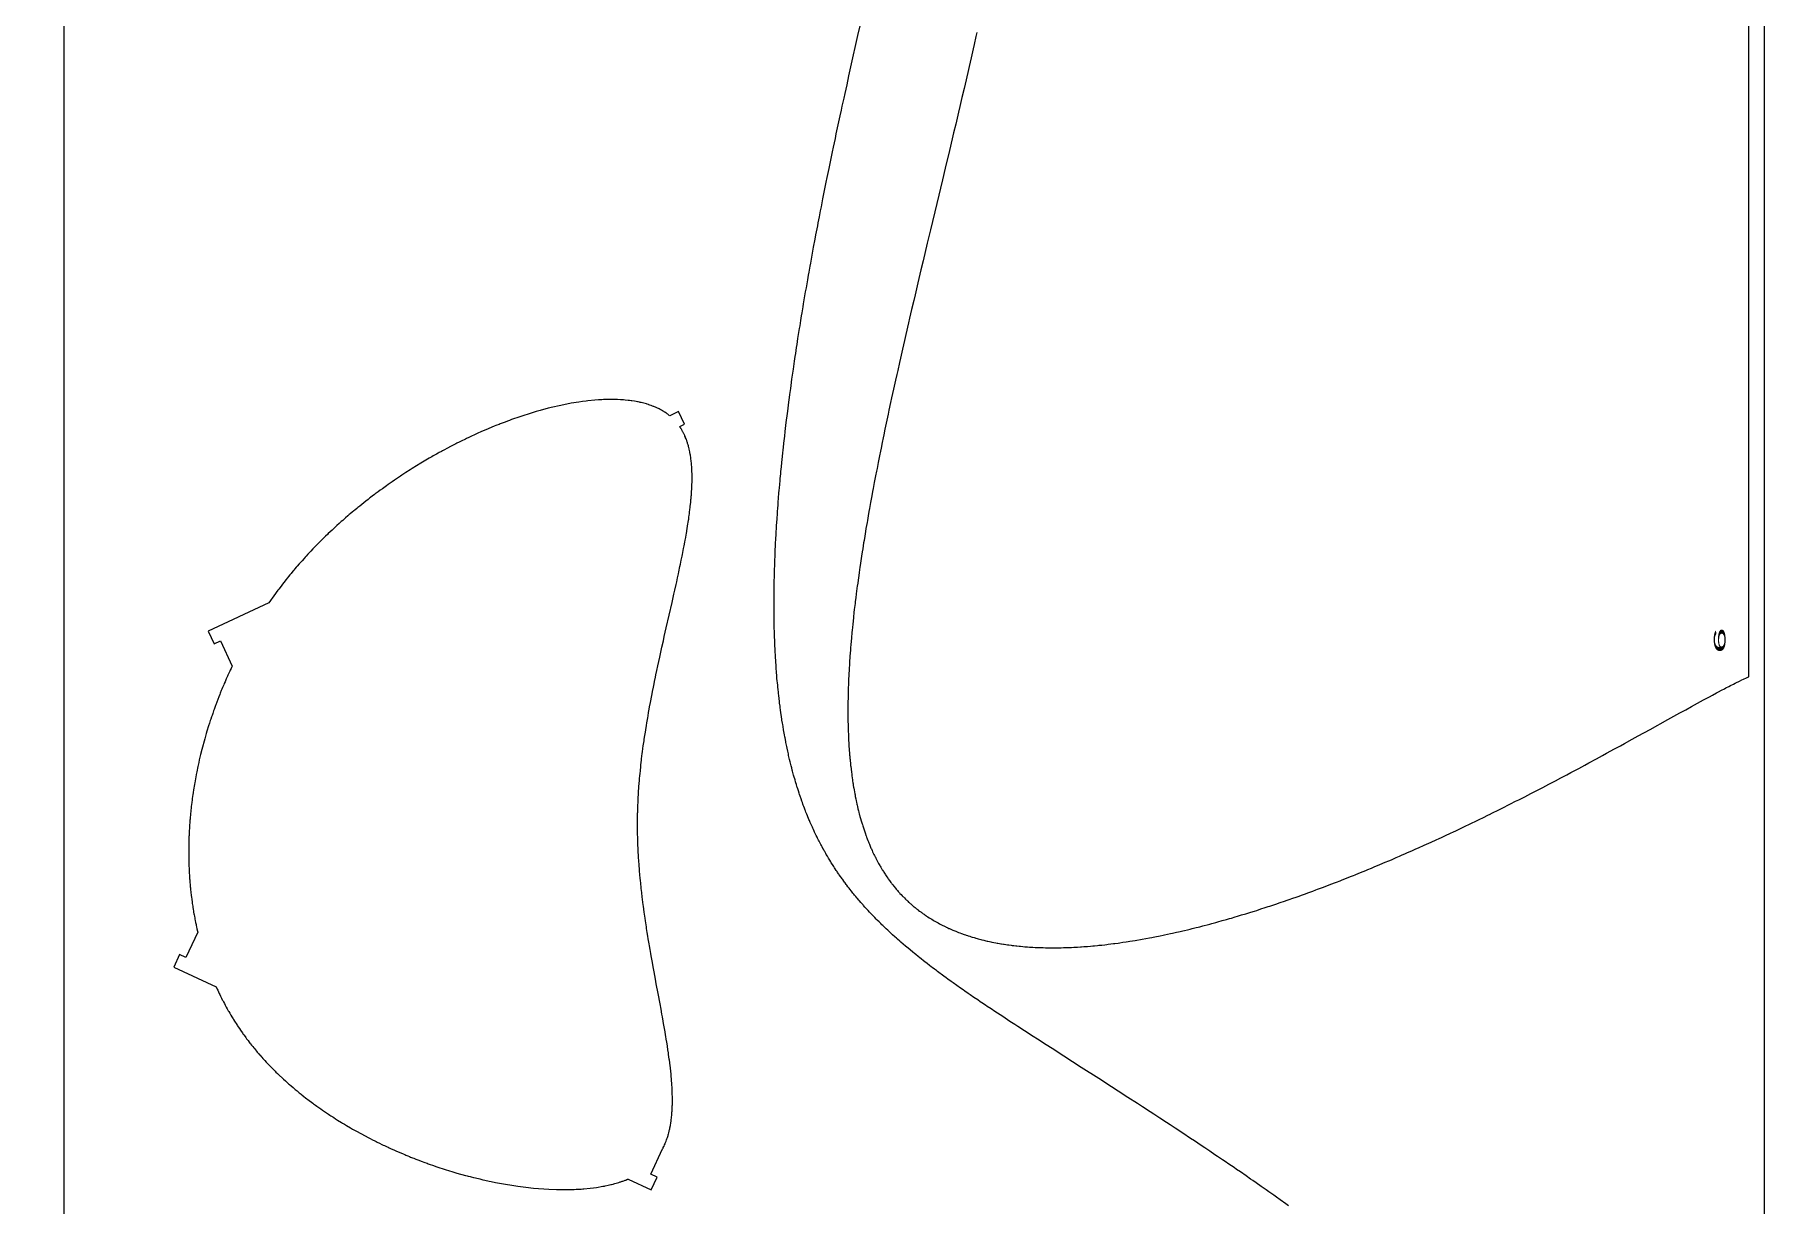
# Model space of a CAD drawing. Header units: metres. Extents: x 126 to 251, y -2 to 248.
# Drawn here: x 176.6 to 250.9, y 23.7 to 74 of the extents above; entities that cross this region are included whole.
import ezdxf

# ---------------------------------------------------------------- set-up
doc = ezdxf.new("R2010")
doc.units = ezdxf.units.M
doc.header["$MEASUREMENT"] = 0
doc.layers.add('1', color=7, linetype='Continuous', lineweight=0)
doc.styles.add('Style-ENGINEERING', font='ENGINEERING.shx')

msp = doc.modelspace()

# ---------------------------------------------------------------- linework, layer by layer
at = {"flags": 128}
for points in [[(250.89393, -2.443354), (250.89393, 247.556646), (125.89393, 247.556646), (125.89393, -2.443354), (250.89393, -2.443354)], [(217.052849, 74.078243), (217.015016, 73.909154), (216.938999, 73.571052), (216.896041, 73.380912), (216.809716, 73.000718), (216.722873, 72.620634), (216.664706, 72.367302), (216.547764, 71.860768), (216.503713, 71.67086), (216.415313, 71.291106), (216.326539, 70.911433), (216.267164, 70.658358), (216.147993, 70.152297), (216.058284, 69.772822), (215.998337, 69.519868), (215.878146, 69.014024), (215.697251, 68.255387), (215.576354, 67.749693), (215.334165, 66.738389), (215.06168, 65.600676), (214.925679, 65.031769), (214.744835, 64.273121), (214.654696, 63.893737), (214.519935, 63.324567), (214.400677, 62.818524), (214.341263, 62.565458), (214.252438, 62.185795), (214.164002, 61.806049), (214.11994, 61.616143), (214.002996, 61.109609), (213.944847, 60.856274), (213.858061, 60.476178), (213.771833, 60.095963), (213.728941, 59.905809), (213.653074, 59.567675), (213.615333, 59.398567), (213.558974, 59.144851), (213.475027, 58.764152), (213.391832, 58.383293), (213.35053, 58.192801), (213.277614, 57.85404), (213.241409, 57.684606), (213.187433, 57.430384), (213.133866, 57.176076), (213.107241, 57.048888), (213.054317, 56.794442), (213.028023, 56.667184), (212.988796, 56.476251), (212.936904, 56.221587), (212.911138, 56.094216), (212.872723, 55.903111), (212.815638, 55.616339), (212.765457, 55.361311), (212.74057, 55.233754), (212.703501, 55.042363), (212.648504, 54.755147), (212.600248, 54.499711), (212.576349, 54.371944), (212.540795, 54.180231), (212.488144, 53.892517), (212.442051, 53.636621), (212.419262, 53.508618), (212.385408, 53.316544), (212.35196, 53.124384), (212.335392, 53.02827), (212.291727, 52.771859), (212.270183, 52.643591), (212.238239, 52.451112), (212.206751, 52.258535), (212.191181, 52.16221), (212.150244, 51.905219), (212.1301, 51.776654), (212.100302, 51.583719), (212.071016, 51.390675), (212.05657, 51.294111), (212.028862, 51.106267), (212.015201, 51.012304), (211.994956, 50.871308), (211.965153, 50.659692), (211.936047, 50.447927), (211.921761, 50.341988), (211.918117, 50.31474), (211.888364, 50.088669), (211.873815, 49.975622), (211.85241, 49.806039), (211.831517, 49.63644), (211.821266, 49.551634), (211.800849, 49.379317), (211.79085, 49.293152), (211.776118, 49.163896), (211.75463, 48.969992), (211.733893, 48.776065), (211.723812, 48.679092), (211.706373, 48.50668), (211.697889, 48.420467), (211.685465, 48.291137), (211.667518, 48.097121), (211.650419, 47.903078), (211.642195, 47.806046), (211.628122, 47.633527), (211.621353, 47.547259), (211.61154, 47.417847), (211.602144, 47.288421), (211.597605, 47.223703), (211.588848, 47.094257), (211.584633, 47.029528), (211.578517, 46.932429), (211.568268, 46.759789), (211.563448, 46.673459), (211.556607, 46.543952), (211.550242, 46.41443), (211.547241, 46.349663), (211.541607, 46.220118), (211.538977, 46.155339), (211.535268, 46.058164), (211.531246, 45.942981), (211.52939, 45.885385), (211.5268, 45.798984), (211.523364, 45.669369), (211.520474, 45.539736), (211.519238, 45.474913), (211.517192, 45.345254), (211.516384, 45.280417), (211.515447, 45.183153), (211.514716, 45.053452), (211.514576, 44.988594), (211.514655, 44.891298), (211.515431, 44.745334), (211.516615, 44.629985), (211.517399, 44.572305), (211.518821, 44.485777), (211.521515, 44.355967), (211.524896, 44.226135), (211.52685, 44.16121), (211.531294, 44.031345), (211.533788, 43.966403), (211.537876, 43.86898), (211.543984, 43.739061), (211.547326, 43.674093), (211.552705, 43.576628), (211.558531, 43.47915), (211.561614, 43.430405), (211.570402, 43.300401), (211.57511, 43.235389), (211.582571, 43.137859), (211.590521, 43.040313), (211.594683, 42.991535), (211.602392, 42.904807), (211.606398, 42.861439), (211.612599, 42.79638), (211.622339, 42.698777), (211.632617, 42.601157), (211.63796, 42.552341), (211.649064, 42.454693), (211.654827, 42.405862), (211.66374, 42.332607), (211.665447, 42.318871), (211.680042, 42.205007), (211.687632, 42.148141), (211.699389, 42.062928), (211.711598, 41.977819), (211.717875, 41.935304), (211.730778, 41.850354), (211.737406, 41.807919), (211.747571, 41.744319), (211.761545, 41.659614), (211.768715, 41.617304), (211.779701, 41.553892), (211.796707, 41.458894), (211.812613, 41.373238), (211.820766, 41.330455), (211.833246, 41.266339), (211.852541, 41.170298), (211.872539, 41.074417), (211.882805, 41.026539), (211.901503, 40.941523), (211.91107, 40.899066), (211.925695, 40.835442), (211.948262, 40.740152), (211.971596, 40.645038), (211.983557, 40.597548), (212.005309, 40.513234), (212.005309, 40.513234), (212.016423, 40.471131), (212.033397, 40.408047), (212.059548, 40.313579), (212.086543, 40.219305), (212.100362, 40.172242), (212.123349, 40.095654), (212.135063, 40.05741), (212.152913, 40.000109), (212.180326, 39.914304), (212.208519, 39.828677), (212.222913, 39.785932), (212.252305, 39.700581), (212.267307, 39.657976), (212.2902, 39.594157), (212.29494, 39.581117), (212.317022, 39.521143), (212.328205, 39.49124), (212.345159, 39.446489), (212.370998, 39.379601), (212.39733, 39.313001), (212.410682, 39.27981), (212.437763, 39.213648), (212.451492, 39.180678), (212.472326, 39.131362), (212.506804, 39.051563), (212.524332, 39.011833), (212.550989, 38.95245), (212.578087, 38.893325), (212.591803, 38.86386), (212.619571, 38.805127), (212.633624, 38.775859), (212.654917, 38.732082), (212.680487, 38.680393), (212.693408, 38.654628), (212.712962, 38.616081), (212.742683, 38.558489), (212.772876, 38.501172), (212.78815, 38.472618), (212.81906, 38.41572), (212.834695, 38.387377), (212.858377, 38.344996), (212.886801, 38.294974), (212.901159, 38.270049), (212.922881, 38.232769), (212.95588, 38.177092), (212.989385, 38.121711), (213.006328, 38.094132), (213.040601, 38.039199), (213.057931, 38.011846), (213.084171, 37.970959), (213.115653, 37.922725), (213.131551, 37.898699), (213.155595, 37.862776), (213.192109, 37.809153), (213.229166, 37.755847), (213.247899, 37.729314), (213.28578, 37.676489), (213.304929, 37.650199), (213.333915, 37.610916), (213.36613, 37.567968), (213.382383, 37.546579), (213.406943, 37.514601), (213.444198, 37.466876), (213.481952, 37.419444), (213.501019, 37.395838), (213.539535, 37.34885), (213.558985, 37.325468), (213.588402, 37.290537), (213.62808, 37.244229), (213.648115, 37.22119), (213.678417, 37.186776), (213.72443, 37.135483), (213.72912, 37.130319), (213.752469, 37.104784), (213.799519, 37.054195), (213.847037, 37.004243), (213.878974, 36.971293), (213.90038, 36.949483), (213.943466, 36.906236), (213.992374, 36.858174), (214.025233, 36.826481), (214.047252, 36.805505), (214.091561, 36.763921), (214.125028, 36.733054), (214.147451, 36.712628), (214.192564, 36.67214), (214.215253, 36.652077), (214.260898, 36.612312), (214.306896, 36.573027), (214.337755, 36.547103), (214.358415, 36.529937), (214.399941, 36.495888), (214.437831, 36.465338), (214.463216, 36.445142), (214.514284, 36.405156), (214.539968, 36.385366), (214.591632, 36.346191), (214.64369, 36.307552), (214.678614, 36.282091), (214.701993, 36.265248), (214.748983, 36.231876), (214.78887, 36.204045), (214.815582, 36.185656), (214.869297, 36.149271), (214.896299, 36.131276), (214.95059, 36.095677), (215.005264, 36.060599), (215.041924, 36.037502), (215.066458, 36.022231), (215.115751, 35.991995), (215.181192, 35.952753), (215.225105, 35.926981), (215.254507, 35.909973), (215.313616, 35.87637), (215.358212, 35.851527), (215.388069, 35.835137), (215.448082, 35.802765), (215.478239, 35.786782), (215.53885, 35.755224), (215.599858, 35.724205), (215.64075, 35.703824), (215.668108, 35.690369), (215.723058, 35.663775), (215.735619, 35.657776), (215.776155, 35.638615), (215.803221, 35.625989), (215.857451, 35.601091), (215.884615, 35.588817), (215.93904, 35.564616), (215.993594, 35.540873), (216.030033, 35.525296), (216.103079, 35.494736), (216.148528, 35.476164), (216.178874, 35.463948), (216.239677, 35.439912), (216.270133, 35.42809), (216.331154, 35.404834), (216.392319, 35.38209), (216.433174, 35.367208), (216.460445, 35.35741), (216.51507, 35.338109), (216.561245, 35.322127), (216.59207, 35.311624), (216.653823, 35.290982), (216.68475, 35.280841), (216.746704, 35.260915), (216.808789, 35.24146), (216.850252, 35.228748), (216.933349, 35.203937), (216.980191, 35.190337), (217.011458, 35.18141), (217.074085, 35.163892), (217.105446, 35.155299), (217.168259, 35.138442), (217.231194, 35.122019), (217.273217, 35.11131), (217.357423, 35.090459), (217.40488, 35.079059), (217.436555, 35.07159), (217.499992, 35.056961), (217.531754, 35.0498), (217.595363, 35.035785), (217.659084, 35.022173), (217.701627, 35.01332), (217.786862, 34.996141), (217.867947, 34.980477), (217.922101, 34.970379), (217.958245, 34.963797), (218.030636, 34.950995), (218.085016, 34.941706), (218.121311, 34.935661), (218.193999, 34.923923), (218.230391, 34.918228), (218.303273, 34.907185), (218.376283, 34.896597), (218.425026, 34.889789), (218.522678, 34.876769), (218.536427, 34.875001), (218.574618, 34.870175), (218.650987, 34.86089), (218.727337, 34.85209), (218.778228, 34.846489), (218.879985, 34.835913), (218.928819, 34.831129), (219.026465, 34.82212), (219.124084, 34.813843), (219.189149, 34.808726), (219.23252, 34.805489), (219.319246, 34.799432), (219.368021, 34.796265), (219.465551, 34.790441), (219.563058, 34.785288), (219.628049, 34.78222), (219.671371, 34.780335), (219.758, 34.776946), (219.806721, 34.775261), (219.904146, 34.772359), (220.001549, 34.770075), (220.001549, 34.770075), (220.066472, 34.768891), (220.109748, 34.768249), (220.196289, 34.767317), (220.24496, 34.766997), (220.342288, 34.76679), (220.439595, 34.767154), (220.504455, 34.767709), (220.54769, 34.768216), (220.634148, 34.769557), (220.682774, 34.770499), (220.780011, 34.772787), (220.877229, 34.775606), (220.942031, 34.777775), (220.985227, 34.779348), (221.071609, 34.782798), (221.120193, 34.784915), (221.217346, 34.789523), (221.314481, 34.794625), (221.379229, 34.798296), (221.5087, 34.80628), (221.557244, 34.809492), (221.654319, 34.816264), (221.751377, 34.823499), (221.816073, 34.828576), (221.945444, 34.839327), (222.042454, 34.847907), (222.107118, 34.85387), (222.236426, 34.866371), (222.301069, 34.872906), (222.430336, 34.886535), (222.559576, 34.9009), (222.645722, 34.91088), (222.703146, 34.917709), (222.817979, 34.931786), (222.920908, 34.944874), (222.989518, 34.953842), (223.126718, 34.972355), (223.195308, 34.981895), (223.332467, 35.001539), (223.4696, 35.02192), (223.561007, 35.03591), (223.621939, 35.045414), (223.743787, 35.064843), (223.8586, 35.083658), (223.935051, 35.096457), (224.08774, 35.12266), (224.163979, 35.136059), (224.31625, 35.163443), (224.46825, 35.191592), (224.569435, 35.210776), (224.636828, 35.223748), (224.771459, 35.250122), (224.866997, 35.269207), (224.930633, 35.282086), (225.057774, 35.308217), (225.121279, 35.321467), (225.248161, 35.348329), (225.374874, 35.375667), (225.459257, 35.394154), (225.627805, 35.431744), (225.722487, 35.453243), (225.785559, 35.467716), (225.911585, 35.496994), (225.97454, 35.511798), (226.100334, 35.541731), (226.225977, 35.572092), (226.309656, 35.592567), (226.476817, 35.634071), (226.570732, 35.657737), (226.633298, 35.673641), (226.758322, 35.705748), (226.820781, 35.721951), (226.945596, 35.75465), (227.070274, 35.787736), (227.153317, 35.810006), (227.319226, 35.855049), (227.412446, 35.880676), (227.598668, 35.932548), (227.784604, 35.985231), (227.908404, 36.020796), (227.990868, 36.0447), (228.155635, 36.092968), (228.248222, 36.120384), (228.433195, 36.175783), (228.617905, 36.231927), (228.740901, 36.269762), (228.822835, 36.295164), (228.986554, 36.346391), (229.078559, 36.375451), (229.262384, 36.434094), (229.445965, 36.493424), (229.56822, 36.533353), (229.649664, 36.560138), (229.812415, 36.614098), (229.903881, 36.644678), (230.086643, 36.706323), (230.269179, 36.768606), (230.390746, 36.810477), (230.471736, 36.838544), (230.633588, 36.895044), (230.770017, 36.94309), (230.860904, 36.975309), (231.042518, 37.040195), (231.133247, 37.072859), (231.314549, 37.138626), (231.495646, 37.20497), (231.616266, 37.249516), (231.69663, 37.279353), (231.85724, 37.339358), (231.947515, 37.373303), (232.12792, 37.441604), (232.308132, 37.510448), (232.428169, 37.556642), (232.508146, 37.587569), (232.667991, 37.649736), (232.757839, 37.684886), (232.937398, 37.755576), (233.116775, 37.826778), (233.236261, 37.874528), (233.315873, 37.906485), (233.474994, 37.970696), (233.65384, 38.0434), (233.772974, 38.092141), (233.852354, 38.124755), (234.011013, 38.19027), (234.12992, 38.239654), (234.367508, 38.339057), (234.604801, 38.439293), (234.762834, 38.506575), (234.868119, 38.551631), (235.078518, 38.642222), (235.211545, 38.699875), (235.300181, 38.738451), (235.477334, 38.815934), (235.565852, 38.854841), (235.742772, 38.932982), (235.919538, 39.011559), (236.037297, 39.064182), (236.272614, 39.169997), (236.375482, 39.216528), (236.581065, 39.310016), (236.786449, 39.404068), (236.923262, 39.467079), (237.014422, 39.509222), (237.196629, 39.593832), (237.40143, 39.68953), (237.537859, 39.753625), (237.628766, 39.796486), (237.810469, 39.882518), (237.946651, 39.947312), (238.037394, 39.990635), (238.218774, 40.077582), (238.309411, 40.121206), (238.49058, 40.208749), (238.671612, 40.296682), (238.792224, 40.355518), (239.033269, 40.473699), (239.082269, 40.497819), (239.207432, 40.559576), (239.457499, 40.683586), (239.707227, 40.808245), (239.873528, 40.891704), (239.984314, 40.947497), (240.205695, 41.05945), (240.33552, 41.125384), (240.594913, 41.257739), (240.853975, 41.390726), (241.026503, 41.479727), (241.141444, 41.53921), (241.371141, 41.658528), (241.629264, 41.793306), (241.801182, 41.883471), (241.915723, 41.943715), (242.14464, 42.064521), (242.401915, 42.200916), (242.573287, 42.292124), (242.687472, 42.353048), (242.915697, 42.475174), (243.172228, 42.61299), (243.343123, 42.705105), (243.684634, 42.88987), (243.940538, 43.028882), (244.11104, 43.121748), (244.451823, 43.307899), (244.707237, 43.447841), (244.87744, 43.541273), (245.217697, 43.728413), (245.472779, 43.868966), (245.982745, 44.15043), (246.747518, 44.572948), (247.257564, 44.85427), (247.512749, 44.99463), (247.768095, 45.134688), (247.895845, 45.204572), (248.151531, 45.343981), (248.279486, 45.413473), (248.535668, 45.551939), (248.663918, 45.620867), (248.663918, 45.620867), (248.835114, 45.712398), (248.920807, 45.757981), (249.049484, 45.826095), (249.178342, 45.893863), (249.242847, 45.927602), (249.37203, 45.994749), (249.436718, 46.028139), (249.566312, 46.094501), (249.631234, 46.127445), (249.717943, 46.171088), (249.76137, 46.192774), (249.826609, 46.22511), (249.924726, 46.273125), (249.990341, 46.304744), (250.023222, 46.320414), (250.089156, 46.351424), (250.122225, 46.366736), (250.188617, 46.396873), (250.221973, 46.411635), (250.2242, 128.987273)], [(177.824198, 98.801565), (177.819611, 15.332885)], [(230.446114, 23.687212), (230.32655, 23.772768), (230.087102, 23.943406), (229.92524, 24.058236), (229.817228, 24.134635), (229.600962, 24.28707), (229.492709, 24.36311), (229.27597, 24.514838), (229.058924, 24.666111), (228.91406, 24.766712), (228.817412, 24.833671), (228.623946, 24.967335), (228.378771, 25.136027), (228.215128, 25.248201), (228.105948, 25.322858), (227.887393, 25.471879), (227.723307, 25.583393), (227.613838, 25.657619), (227.394716, 25.805795), (227.285065, 25.879748), (227.065587, 26.027393), (226.84588, 26.174698), (226.699287, 26.272718), (226.405815, 26.468334), (226.240575, 26.578127), (225.909764, 26.797217), (225.578532, 27.015679), (225.357489, 27.160992), (225.210034, 27.257727), (224.914911, 27.45088), (224.665691, 27.61354), (224.499444, 27.72183), (224.166726, 27.938077), (223.958637, 28.073021), (223.542167, 28.342476), (223.12536, 28.611428), (222.847332, 28.790495), (222.29098, 29.148189), (221.539504, 29.630477), (220.787936, 30.112629), (220.287065, 30.434324), (220.036738, 30.595335), (219.661444, 30.837142), (219.473906, 30.958206), (219.099108, 31.20073), (218.821773, 31.380786), (218.683225, 31.470979), (218.47558, 31.606516), (218.268182, 31.742394), (218.164585, 31.810475), (217.943835, 31.95607), (217.833603, 32.029067), (217.668452, 32.138834), (217.503556, 32.248955), (217.42121, 32.304157), (217.274997, 32.402544), (217.201981, 32.451864), (217.092577, 32.526008), (216.928754, 32.637618), (216.765293, 32.749731), (216.683706, 32.805986), (216.538912, 32.906342), (216.46664, 32.956693), (216.358395, 33.032445), (216.196411, 33.146607), (216.034913, 33.261443), (215.954355, 33.319127), (215.811472, 33.422133), (215.740194, 33.473864), (215.633492, 33.551757), (215.527054, 33.630017), (215.473938, 33.669289), (215.367916, 33.748127), (215.315013, 33.787695), (215.235797, 33.84724), (215.142131, 33.918118), (215.095391, 33.953684), (215.025397, 34.007196), (214.920679, 34.087842), (214.816296, 34.168953), (214.764233, 34.209688), (214.660375, 34.291527), (214.608582, 34.332635), (214.531065, 34.394538), (214.428041, 34.477535), (214.376675, 34.519236), (214.299812, 34.582045), (214.184947, 34.676855), (214.097384, 34.749923), (214.053722, 34.786622), (213.98838, 34.841883), (213.890718, 34.925258), (213.793487, 35.009231), (213.745036, 35.051447), (213.648473, 35.136347), (213.600363, 35.179036), (213.528418, 35.243373), (213.438103, 35.325011), (213.393163, 35.366007), (213.326028, 35.427727), (213.259228, 35.489721), (213.225956, 35.520821), (213.159668, 35.583233), (213.126655, 35.614545), (213.077299, 35.661648), (213.011801, 35.724704), (212.979187, 35.756342), (212.930435, 35.803937), (212.857694, 35.875644), (212.774674, 35.95853), (212.733401, 36.000165), (212.671789, 36.062861), (212.610539, 36.125852), (212.580052, 36.15746), (212.519354, 36.220902), (212.489145, 36.252737), (212.444008, 36.300633), (212.384157, 36.364765), (212.354375, 36.396948), (212.309883, 36.445371), (212.243555, 36.518339), (212.191501, 36.576281), (212.165592, 36.605348), (212.126875, 36.649069), (212.069137, 36.714924), (212.011804, 36.781111), (211.983292, 36.81433), (211.926577, 36.881021), (211.898375, 36.914493), (211.85627, 36.964862), (211.800498, 37.032322), (211.772772, 37.066183), (211.731383, 37.117137), (211.669756, 37.193939), (211.601928, 37.279804), (211.568272, 37.322946), (211.518113, 37.387925), (211.468346, 37.453223), (211.443611, 37.485994), (211.394439, 37.551778), (211.370003, 37.584792), (211.333538, 37.634467), (211.290614, 37.693582), (211.269272, 37.723237), (211.23741, 37.767843), (211.189956, 37.835029), (211.142911, 37.902548), (211.119542, 37.936432), (211.073112, 38.004453), (211.050051, 38.038589), (211.015653, 38.089951), (210.967132, 38.163326), (210.943049, 38.200158), (210.907145, 38.255586), (210.853787, 38.339134), (210.80103, 38.423172), (210.774876, 38.465375), (210.732578, 38.534412), (210.711579, 38.569053), (210.680268, 38.621168), (210.633724, 38.699685), (210.587687, 38.778616), (210.564859, 38.818237), (210.519584, 38.89779), (210.497137, 38.937723), (210.463705, 38.997817), (210.456903, 39.010138), (210.406714, 39.10202), (210.373701, 39.163431), (210.373701, 39.163431), (210.351888, 39.20444), (210.308733, 39.286624), (210.276774, 39.348405), (210.255662, 39.38966), (210.213898, 39.472332), (210.193246, 39.513749), (210.152397, 39.596741), (210.112151, 39.679946), (210.085654, 39.735532), (210.068136, 39.772641), (210.033452, 39.846983), (210.005836, 39.907019), (209.987593, 39.947101), (209.951505, 40.027406), (209.933659, 40.067628), (209.89836, 40.148211), (209.863583, 40.228976), (209.840686, 40.28292), (209.825548, 40.318927), (209.795575, 40.391048), (209.778891, 40.431678), (209.745904, 40.513071), (209.713417, 40.594639), (209.692036, 40.649116), (209.677904, 40.685476), (209.649931, 40.758298), (209.618923, 40.840386), (209.59852, 40.895205), (209.585037, 40.931793), (209.558354, 41.005068), (209.538588, 41.060111), (209.499685, 41.170417), (209.461611, 41.281014), (209.436684, 41.354905), (209.420267, 41.404236), (209.38791, 41.503066), (209.357779, 41.597082), (209.338005, 41.659869), (209.32496, 41.701775), (209.299199, 41.785703), (209.280163, 41.84875), (209.267608, 41.890828), (209.24282, 41.975097), (209.230586, 42.017288), (209.206434, 42.10178), (209.182702, 42.18642), (209.167111, 42.242928), (209.136479, 42.356135), (209.124563, 42.40098), (209.10107, 42.490788), (209.078023, 42.580752), (209.062904, 42.640814), (209.033249, 42.761143), (209.011513, 42.851567), (208.997261, 42.911934), (208.969321, 43.032865), (208.955632, 43.093429), (208.928807, 43.21475), (208.902711, 43.336328), (208.885714, 43.417521), (208.874559, 43.47171), (208.852667, 43.580237), (208.847213, 43.607737), (208.826948, 43.711637), (208.813731, 43.780907), (208.805049, 43.827088), (208.787992, 43.919453), (208.775464, 43.988729), (208.751082, 44.127288), (208.72758, 44.265856), (208.712392, 44.35824), (208.702477, 44.419831), (208.683142, 44.54302), (208.675646, 44.591935), (208.660958, 44.689768), (208.646672, 44.787606), (208.637368, 44.852834), (208.61928, 44.983295), (208.606163, 45.081146), (208.597628, 45.146382), (208.581058, 45.27686), (208.57302, 45.342101), (208.557427, 45.472589), (208.542471, 45.603084), (208.532847, 45.690084), (208.526584, 45.748086), (208.514419, 45.864094), (208.504523, 45.961979), (208.498112, 46.027238), (208.485727, 46.15776), (208.479752, 46.223024), (208.46823, 46.353556), (208.457269, 46.484093), (208.45027, 46.571122), (208.445738, 46.629142), (208.436993, 46.745187), (208.429943, 46.843103), (208.425406, 46.908382), (208.416723, 47.038944), (208.412574, 47.104227), (208.404657, 47.234798), (208.397238, 47.365374), (208.392566, 47.452427), (208.383867, 47.626541), (208.379345, 47.724484), (208.376477, 47.789781), (208.371089, 47.920379), (208.368567, 47.98568), (208.363863, 48.116285), (208.359606, 48.246895), (208.357013, 48.333971), (208.352404, 48.508129), (208.350145, 48.606096), (208.348771, 48.671409), (208.346334, 48.802039), (208.345271, 48.867355), (208.34345, 48.997991), (208.342032, 49.128632), (208.341306, 49.215728), (208.340377, 49.389925), (208.340155, 49.487915), (208.340351, 49.6839), (208.341384, 49.879895), (208.342529, 50.010563), (208.343492, 50.097677), (208.345891, 50.27191), (208.348398, 50.418925), (208.350311, 50.516937), (208.354709, 50.712968), (208.35719, 50.810986), (208.362707, 51.007029), (208.368952, 51.20308), (208.373514, 51.333785), (208.376729, 51.420923), (208.383574, 51.595204), (208.389771, 51.742258), (208.394115, 51.840297), (208.403306, 52.036379), (208.40815, 52.134423), (208.418328, 52.330516), (208.429149, 52.526616), (208.436714, 52.657353), (208.441912, 52.744513), (208.452674, 52.918836), (208.458939, 53.016895), (208.47192, 53.213018), (208.485494, 53.409147), (208.494867, 53.539904), (208.501259, 53.627076), (208.514381, 53.801425), (208.521958, 53.899498), (208.53753, 54.095649), (208.553651, 54.291806), (208.564699, 54.422581), (208.572197, 54.509765), (208.587506, 54.684138), (208.600744, 54.831268), (208.609731, 54.929356), (208.628088, 55.125538), (208.637457, 55.22363), (208.656568, 55.41982), (208.676172, 55.616014), (208.689511, 55.746813), (208.716825, 56.008416), (208.732554, 56.155545), (208.743182, 56.253604), (208.764773, 56.449655), (208.775736, 56.547648), (208.797989, 56.74357), (208.820674, 56.939408), (208.836033, 57.069921), (208.867311, 57.330837), (208.879229, 57.428643), (208.90337, 57.624197), (208.927911, 57.819673), (208.944492, 57.949947), (208.978173, 58.210394), (209.00388, 58.405642), (209.021228, 58.535766), (209.056419, 58.795918), (209.074259, 58.925947), (209.110421, 59.185909), (209.147214, 59.445749), (209.172087, 59.618908), (209.188819, 59.734318), (209.222642, 59.965068), (209.251544, 60.159693), (209.270996, 60.289406), (209.310332, 60.54875), (209.330214, 60.678379), (209.370401, 60.937557), (209.41114, 61.196626), (209.438603, 61.36928), (209.457043, 61.484356), (209.494239, 61.714448), (209.525943, 61.908526), (209.547241, 62.037879), (209.590219, 62.296511), (209.590219, 62.296511), (209.611897, 62.425791), (209.655626, 62.684277), (209.699844, 62.942667), (209.72959, 63.114875), (209.789712, 63.459168), (209.823895, 63.652762), (209.846826, 63.781797), (209.893029, 64.0398), (209.916298, 64.168768), (209.963167, 64.426641), (210.010473, 64.684429), (210.042248, 64.856241), (210.10636, 65.199755), (210.142747, 65.392919), (210.167133, 65.52167), (210.216208, 65.779112), (210.240896, 65.907804), (210.290568, 66.16513), (210.34063, 66.422379), (210.374217, 66.593838), (210.441897, 66.936656), (210.470647, 67.081243), (210.528497, 67.370351), (210.586805, 67.659369), (210.625927, 67.851998), (210.704764, 68.237142), (210.734527, 68.381532), (210.794374, 68.67025), (210.854631, 68.958887), (210.895022, 69.151269), (210.976313, 69.535935), (211.017202, 69.728219), (211.099444, 70.112699), (211.182275, 70.497063), (211.237805, 70.753246), (211.274956, 70.924008), (211.349558, 71.265475), (211.391689, 71.457518), (211.476294, 71.841536), (211.561327, 72.225471), (211.618236, 72.481384), (211.732538, 72.993116), (211.861817, 73.56868), (211.948355, 73.952321), (212.122129, 74.719467)], [(204.287423, 57.157656), (204.490659, 57.252417), (204.237109, 57.796211), (203.861496, 57.621078), (203.839708, 57.638548), (203.825035, 57.650068), (203.795335, 57.672804), (203.780309, 57.68402), (203.749905, 57.70615), (203.719035, 57.727875), (203.698198, 57.742135), (203.65591, 57.770117), (203.639842, 57.780426), (203.607365, 57.800743), (203.574435, 57.82066), (203.552231, 57.833715), (203.507227, 57.859292), (203.472955, 57.878009), (203.449861, 57.890266), (203.403088, 57.91425), (203.37941, 57.925977), (203.331477, 57.948902), (203.282778, 57.971124), (203.183111, 58.013463), (203.16409, 58.02109), (203.125735, 58.036049), (203.086965, 58.050616), (203.06089, 58.06011), (203.008192, 58.078576), (202.968194, 58.09197), (202.941304, 58.100683), (202.886989, 58.11759), (202.859566, 58.125785), (202.804192, 58.141657), (202.74812, 58.156841), (202.63391, 58.18515), (202.590379, 58.195061), (202.561148, 58.201454), (202.502186, 58.213731), (202.472455, 58.219614), (202.412501, 58.23087), (202.351893, 58.241449), (202.228747, 58.260579), (202.197563, 58.26494), (202.134724, 58.273159), (202.071261, 58.280706), (201.942495, 58.293793), (201.877205, 58.299337), (201.744842, 58.30843), (201.610149, 58.314877), (201.333982, 58.319875), (201.298842, 58.319764), (201.228158, 58.319052), (201.156941, 58.31769), (201.012935, 58.313021), (200.94016, 58.309716), (200.793098, 58.301176), (200.644066, 58.290071), (200.340301, 58.260214), (200.263211, 58.251165), (200.1077, 58.231178), (199.950458, 58.208681), (199.630995, 58.156203), (199.305248, 58.093831), (198.636611, 57.939793), (198.294573, 57.848321), (198.121812, 57.799015), (197.77307, 57.693323), (197.597196, 57.636961), (197.420391, 57.578272), (197.331657, 57.548058), (197.153556, 57.485901), (197.064203, 57.45396), (196.974658, 57.421447), (196.929815, 57.404976), (196.749995, 57.337667), (196.659827, 57.303161), (196.569497, 57.268089), (196.524273, 57.250342), (196.433711, 57.214424), (196.388375, 57.196254), (196.320305, 57.168736), (195.956022, 57.01667), (195.773188, 56.937306), (195.589964, 56.855738), (195.498221, 56.814131), (195.314511, 56.72928), (195.222556, 56.686039), (195.130543, 56.642256), (195.084517, 56.620162), (194.900302, 56.530437), (194.80814, 56.48477), (194.71595, 56.438567), (194.669847, 56.415266), (194.577628, 56.368263), (194.531514, 56.344563), (194.462339, 56.308764), (194.277875, 56.211845), (194.185655, 56.162596), (194.093453, 56.112822), (194.047361, 56.087738), (193.955197, 56.03718), (193.909127, 56.011706), (193.840041, 55.97325), (193.747963, 55.921522), (193.701942, 55.895464), (193.632936, 55.856134), (193.529487, 55.796596), (193.1624, 55.579654), (192.979379, 55.46813), (192.796778, 55.354588), (192.705651, 55.297063), (192.523779, 55.180515), (192.433047, 55.121495), (192.342459, 55.061979), (192.297222, 55.032035), (192.116668, 54.911031), (192.02664, 54.849792), (191.936788, 54.788065), (191.891929, 54.757018), (191.802351, 54.694561), (191.757633, 54.66315), (191.690648, 54.615807), (191.512579, 54.488233), (191.423861, 54.423726), (191.335363, 54.358739), (191.291198, 54.326067), (191.203042, 54.260366), (191.159053, 54.227338), (191.093181, 54.177573), (191.005566, 54.110806), (190.961853, 54.077246), (190.896403, 54.026685), (190.798503, 53.95035), (190.6253, 53.813182), (190.539116, 53.7439), (190.45322, 53.674156), (190.410381, 53.63911), (190.324928, 53.568674), (190.282316, 53.533284), (190.218541, 53.479984), (190.133781, 53.408517), (190.091521, 53.372612), (190.028282, 53.318542), (189.933769, 53.236958), (189.850113, 53.163959), (189.808413, 53.12729), (189.746024, 53.072077), (189.652812, 52.988783), (189.560051, 52.904923), (189.513844, 52.862782), (189.350503, 52.711809), (189.269402, 52.63566), (189.18869, 52.559071), (189.148482, 52.520612), (189.068365, 52.443366), (189.028458, 52.40458), (188.96879, 52.346196), (188.889595, 52.267971), (188.850154, 52.228696), (188.791193, 52.169582), (188.703203, 52.080456), (188.625453, 52.000777), (188.586743, 51.960777), (188.528889, 51.900578), (188.442584, 51.80983), (188.356859, 51.718545), (188.314217, 51.672702), (188.238778, 51.590875), (188.201236, 51.549804), (188.145149, 51.488001), (188.061531, 51.394856), (187.978536, 51.301184), (187.937275, 51.254151), (187.855233, 51.159693), (187.814454, 51.112269), (187.753591, 51.040888), (187.709794, 50.989071), (187.680704, 50.954442), (187.622784, 50.884983), (187.593953, 50.850153), (187.536552, 50.780295), (187.479498, 50.710175), (187.441655, 50.663282), (187.366433, 50.569153), (187.338384, 50.533737), (187.282549, 50.462714), (187.227064, 50.391438), (187.190268, 50.343781), (187.117144, 50.248137), (187.062712, 50.176116), (187.026619, 50.127966), (186.954903, 50.031345), (186.919281, 49.982875), (186.848508, 49.885617), (186.778365, 49.787943), (186.731953, 49.722597), (186.701169, 49.678932), (186.639975, 49.591362), (186.639975, 49.591362), (184.025397, 48.372288), (184.278947, 47.828494), (184.550844, 47.955269), (185.057944, 46.86768), (185.029159, 46.807204), (185.010087, 46.766842), (184.972228, 46.686009), (184.95344, 46.645539), (184.91615, 46.564495), (184.87924, 46.483313), (184.854845, 46.429115), (184.806563, 46.320542), (184.788633, 46.279766), (184.753058, 46.198117), (184.717867, 46.11634), (184.694619, 46.061752), (184.648635, 45.952411), (184.614596, 45.870263), (184.592117, 45.815431), (184.547675, 45.705611), (184.525711, 45.650625), (184.482299, 45.540501), (184.439577, 45.430182), (184.356206, 45.208978), (184.340882, 45.167421), (184.310528, 45.084232), (184.280565, 45.000945), (184.260807, 44.945367), (184.221814, 44.834087), (184.193027, 44.75052), (184.174055, 44.69476), (184.136635, 44.583123), (184.118188, 44.527248), (184.081821, 44.415389), (184.046157, 44.303388), (183.976947, 44.078981), (183.943403, 43.966587), (183.878444, 43.741442), (183.757084, 43.289878), (183.700706, 43.063545), (183.647209, 42.836901), (183.621546, 42.723475), (183.596607, 42.609988), (183.58441, 42.553223), (183.537441, 42.326035), (183.515051, 42.212374), (183.493392, 42.098676), (183.482837, 42.041814), (183.462278, 41.928069), (183.452274, 41.871187), (183.437612, 41.785854), (183.400542, 41.558256), (183.383116, 41.444445), (183.36643, 41.330631), (183.358365, 41.273726), (183.342794, 41.15992), (183.335287, 41.103021), (183.324376, 41.01768), (183.310481, 40.903908), (183.303814, 40.84703), (183.294164, 40.761727), (183.284936, 40.67644), (183.28048, 40.633804), (183.269114, 40.520134), (183.263713, 40.463314), (183.255964, 40.378105), (183.24864, 40.292923), (183.245137, 40.250343), (183.238451, 40.165206), (183.235267, 40.12265), (183.230691, 40.058832), (183.223149, 39.945428), (183.219662, 39.888751), (183.214789, 39.80377), (183.210344, 39.718831), (183.208282, 39.676378), (183.20448, 39.591507), (183.202741, 39.549089), (183.200333, 39.485485), (183.197499, 39.400726), (183.196244, 39.358365), (183.194563, 39.294851), (183.192498, 39.199638), (183.18979, 38.97425), (183.189593, 38.861725), (183.190169, 38.749321), (183.190747, 38.693165), (183.192486, 38.58095), (183.193646, 38.524892), (183.195752, 38.44087), (183.19924, 38.328963), (183.201276, 38.273063), (183.204697, 38.189283), (183.208557, 38.105589), (183.210652, 38.063775), (183.216778, 37.95238), (183.220135, 37.896743), (183.225539, 37.813366), (183.231386, 37.730084), (183.234475, 37.68848), (183.240986, 37.605346), (183.244408, 37.563817), (183.249749, 37.501571), (183.259862, 37.391058), (183.265216, 37.335872), (183.273617, 37.253184), (183.282465, 37.170607), (183.287057, 37.129361), (183.296576, 37.046954), (183.301503, 37.005794), (183.309104, 36.94411), (183.319632, 36.861968), (183.325064, 36.820943), (183.333423, 36.759463), (183.346436, 36.667374), (183.362598, 36.558439), (183.37098, 36.504058), (183.383929, 36.422597), (183.397331, 36.341269), (183.404201, 36.300656), (183.418283, 36.219532), (183.425494, 36.179023), (183.436523, 36.118324), (183.451627, 36.037517), (183.45935, 35.997168), (183.471147, 35.936712), (183.489325, 35.846183), (183.505968, 35.765873), (183.514461, 35.725774), (183.527415, 35.665698), (183.547329, 35.575748), (183.567824, 35.485997), (183.578289, 35.441197), (183.071105, 34.353647), (182.799218, 34.480443), (182.545625, 33.936668), (184.372867, 33.084525), (184.416192, 32.98937), (184.438156, 32.941939), (184.471478, 32.870977), (184.505254, 32.800239), (184.522312, 32.764954), (184.556769, 32.694555), (184.574167, 32.659441), (184.600479, 32.606878), (184.635958, 32.536997), (184.653869, 32.502143), (184.680949, 32.449973), (184.722051, 32.371967), (184.759071, 32.302882), (184.777752, 32.268429), (184.80599, 32.216863), (184.848829, 32.139771), (184.892248, 32.062989), (184.914176, 32.024715), (184.953518, 31.956868), (184.973362, 31.923038), (185.003344, 31.872412), (185.048802, 31.796739), (185.094845, 31.721391), (185.118086, 31.683839), (185.165007, 31.608981), (185.188687, 31.571676), (185.224482, 31.515875), (185.267334, 31.449984), (185.288934, 31.417138), (185.321552, 31.367995), (185.370969, 31.294565), (185.420977, 31.221478), (185.446201, 31.185064), (185.497094, 31.112498), (185.522763, 31.076346), (185.561542, 31.022284), (185.613767, 30.950512), (185.640102, 30.914759), (185.679883, 30.861299), (185.740181, 30.78149), (185.789308, 30.717525), (185.822329, 30.675049), (185.844462, 30.646805), (185.889013, 30.590495), (185.922672, 30.548419), (185.945229, 30.520442), (185.990623, 30.464667), (186.013458, 30.436869), (186.059405, 30.38145), (186.105717, 30.32627), (186.136793, 30.289616), (186.199426, 30.216626), (186.234935, 30.175756), (186.258719, 30.148583), (186.306552, 30.094419), (186.3306, 30.067426), (186.378956, 30.01362), (186.427658, 29.960054), (186.460316, 29.924477), (186.526087, 29.853643), (186.550905, 29.82719), (186.550905, 29.82719), (186.600794, 29.774466), (186.651015, 29.721982), (186.684679, 29.687127), (186.752442, 29.617738), (186.803643, 29.565978), (186.837955, 29.531605), (186.907003, 29.463183), (186.941738, 29.429134), (187.011623, 29.361358), (187.082057, 29.294014), (187.224546, 29.160622), (187.265005, 29.123417), (187.346418, 29.049419), (187.428485, 28.975971), (187.483555, 28.927311), (187.520426, 28.895007), (187.594541, 28.830726), (187.678511, 28.75893), (187.734833, 28.711373), (187.772531, 28.679805), (187.848283, 28.616997), (187.905407, 28.570178), (187.943634, 28.539103), (188.020434, 28.47728), (188.059005, 28.446533), (188.136483, 28.38537), (188.214405, 28.324646), (188.371553, 28.20452), (188.460696, 28.137724), (188.520417, 28.093505), (188.560359, 28.064163), (188.640547, 28.005813), (188.700951, 27.962341), (188.741343, 27.933498), (188.82242, 27.876146), (188.863103, 27.847636), (188.944754, 27.790951), (189.026777, 27.734711), (189.191916, 27.62357), (189.25421, 27.582352), (189.295848, 27.555014), (189.379381, 27.500673), (189.421274, 27.473671), (189.50531, 27.420002), (189.589672, 27.366783), (189.759347, 27.261694), (189.801959, 27.235703), (189.887409, 27.18406), (189.973154, 27.132868), (190.145501, 27.031842), (190.23209, 26.982008), (190.406063, 26.883702), (190.581049, 26.787216), (190.933842, 26.599719), (190.983735, 26.57394), (191.083718, 26.522816), (191.183954, 26.472273), (191.250914, 26.438901), (191.295612, 26.416796), (191.385146, 26.372933), (191.486082, 26.324138), (191.553492, 26.291932), (191.598484, 26.270606), (191.688586, 26.2283), (191.756263, 26.196875), (191.801427, 26.176069), (191.891864, 26.134806), (191.937135, 26.114348), (192.027775, 26.073781), (192.118542, 26.033678), (192.300431, 25.95487), (192.402933, 25.91136), (192.471338, 25.882682), (192.51697, 25.86371), (192.608302, 25.826115), (192.676855, 25.798226), (192.722581, 25.779781), (192.814089, 25.743241), (192.859869, 25.725147), (192.951475, 25.689311), (193.043137, 25.653946), (193.226605, 25.58463), (193.295445, 25.559123), (193.341348, 25.542265), (193.433174, 25.508906), (193.479096, 25.492403), (193.570949, 25.459754), (193.662813, 25.427578), (193.846542, 25.364652), (193.892469, 25.349218), (193.984312, 25.318706), (194.076134, 25.288671), (194.259685, 25.230033), (194.351401, 25.20143), (194.534677, 25.145663), (194.717701, 25.091815), (195.082768, 24.989896), (195.151044, 24.971645), (195.196528, 24.95963), (195.287409, 24.935961), (195.332805, 24.924308), (195.423502, 24.901367), (195.514069, 24.87891), (195.694782, 24.835455), (195.739867, 24.824895), (195.829921, 24.804141), (195.919812, 24.783875), (196.099081, 24.744808), (196.188444, 24.726008), (196.366594, 24.689879), (196.543927, 24.655714), (196.895925, 24.593293), (196.983328, 24.578922), (197.157369, 24.551665), (197.330345, 24.526392), (197.672875, 24.481815), (198.010476, 24.445226), (198.669106, 24.396152), (198.989246, 24.383738), (199.146827, 24.380576), (199.456736, 24.380368), (199.608952, 24.383329), (199.759268, 24.38834), (199.833696, 24.391616), (199.981059, 24.39971), (200.053979, 24.404529), (200.126382, 24.409864), (200.162388, 24.412726), (200.445617, 24.440269), (200.58393, 24.457152), (200.719969, 24.476113), (200.787117, 24.486375), (200.919638, 24.508464), (200.984997, 24.520292), (201.049746, 24.532643), (201.081889, 24.539015), (201.2089, 24.565813), (201.271457, 24.58), (201.333372, 24.594712), (201.364087, 24.602265), (201.425027, 24.617766), (201.45525, 24.625715), (201.500274, 24.637885), (201.618493, 24.671789), (201.676583, 24.689534), (201.733985, 24.707808), (201.762425, 24.717144), (201.818781, 24.736213), (201.846694, 24.745947), (201.888232, 24.760796), (201.942989, 24.78106), (201.970098, 24.791392), (202.01042, 24.807138), (202.050332, 24.823185), (202.070133, 24.83132), (203.064973, 24.367372), (203.318565, 24.911147), (203.046677, 25.037943), (203.553861, 26.125492), (203.571182, 26.15909), (203.5825, 26.181654), (203.604595, 26.227176), (203.615373, 26.250134), (203.636393, 26.296442), (203.656705, 26.343271), (203.669856, 26.374778), (203.678452, 26.395911), (203.695232, 26.438482), (203.704432, 26.462606), (203.722319, 26.511239), (203.739529, 26.560382), (203.750629, 26.593426), (203.757864, 26.615581), (203.771942, 26.660188), (203.78716, 26.710846), (203.796944, 26.744896), (203.803306, 26.767719), (203.815652, 26.81366), (203.82458, 26.848373), (203.830376, 26.871637), (203.841596, 26.918456), (203.847021, 26.942011), (203.857504, 26.98941), (203.867501, 27.037195), (203.88606, 27.133912), (203.890939, 27.161388), (203.900252, 27.216699), (203.90898, 27.272487), (203.914477, 27.309943), (203.917999, 27.33503), (203.924705, 27.385485), (203.931716, 27.442689), (203.936079, 27.481085), (203.938851, 27.506797), (203.944069, 27.558497), (203.947699, 27.597512), (203.949986, 27.623635), (203.954241, 27.676155), (203.954241, 27.676155), (203.956211, 27.70255), (203.959838, 27.755611), (203.963053, 27.809031), (203.968262, 27.91694), (203.970489, 27.978262), (203.971697, 28.019391), (203.973458, 28.102239), (203.974015, 28.143957), (203.974491, 28.227977), (203.974131, 28.312772), (203.973434, 28.369729), (203.970966, 28.484661), (203.969678, 28.528108), (203.966517, 28.615567), (203.962593, 28.703774), (203.959561, 28.762991), (203.952518, 28.88241), (203.946399, 28.972827), (203.941931, 29.033508), (203.932079, 29.15583), (203.926707, 29.217468), (203.91509, 29.341688), (203.902345, 29.467156), (203.873621, 29.721781), (203.864798, 29.794269), (203.858741, 29.842805), (203.846216, 29.94038), (203.839752, 29.989417), (203.826431, 30.087989), (203.812601, 30.187218), (203.803104, 30.253732), (203.783472, 30.387623), (203.760407, 30.53961), (203.744479, 30.641724), (203.733625, 30.710148), (203.711374, 30.847822), (203.694229, 30.951795), (203.682591, 31.021449), (203.658835, 31.161559), (203.622076, 31.373709), (203.596875, 31.516444), (203.579788, 31.612172), (203.544978, 31.804979), (203.525052, 31.914216), (203.484529, 32.134351), (203.443221, 32.356663), (203.358764, 32.807634), (203.282318, 33.215355), (203.243848, 33.42155), (203.186089, 33.733671), (203.147678, 33.943588), (203.128536, 34.049086), (203.099932, 34.207995), (203.062058, 34.421089), (203.04326, 34.528148), (203.015269, 34.689363), (202.987558, 34.851321), (202.973819, 34.932574), (202.937609, 35.150124), (202.919758, 35.259369), (202.893329, 35.423814), (202.867352, 35.588939), (202.854545, 35.671752), (202.829318, 35.837871), (202.816908, 35.921173), (202.798559, 36.046426), (202.774618, 36.213978), (202.762882, 36.297985), (202.745587, 36.424281), (202.728674, 36.550913), (202.720366, 36.614353), (202.691666, 36.840576), (202.677827, 36.954065), (202.65774, 37.12476), (202.644811, 37.238859), (202.63849, 37.295997), (202.629192, 37.381813), (202.617143, 37.496438), (202.611272, 37.553835), (202.602659, 37.640037), (202.590189, 37.769574), (202.579568, 37.884949), (202.574424, 37.942717), (202.566921, 38.029468), (202.556156, 38.159814), (202.545991, 38.290417), (202.541139, 38.355814), (202.532899, 38.472229), (202.528968, 38.530509), (202.523311, 38.618018), (202.515375, 38.749479), (202.508111, 38.881173), (202.504736, 38.947105), (202.498512, 39.079135), (202.495666, 39.145233), (202.491736, 39.244479), (202.487613, 39.362257), (202.485773, 39.421208), (202.483292, 39.509708), (202.480209, 39.642623), (202.477908, 39.775732), (202.477056, 39.842357), (202.475958, 39.975744), (202.475716, 40.042505), (202.475742, 40.142728), (202.476516, 40.276509), (202.477223, 40.343462), (202.478691, 40.443967), (202.480653, 40.544561), (202.481821, 40.594891), (202.483999, 40.677152), (202.485637, 40.732024), (202.489351, 40.841837), (202.491426, 40.896777), (202.496005, 41.006724), (202.501149, 41.116752), (202.50489, 41.190148), (202.507519, 41.239096), (202.513103, 41.337036), (202.516431, 41.39215), (202.52349, 41.502427), (202.531075, 41.612763), (202.536421, 41.686351), (202.547795, 41.833594), (202.556912, 41.944078), (202.563264, 42.017757), (202.576617, 42.16516), (202.583612, 42.238882), (202.598227, 42.386359), (202.613658, 42.53387), (202.624389, 42.632224), (202.646888, 42.828946), (202.65346, 42.884274), (202.666919, 42.994928), (202.68079, 43.105574), (202.690262, 43.17933), (202.709734, 43.326818), (202.72479, 43.437407), (202.735039, 43.511117), (202.756029, 43.658492), (202.766766, 43.732155), (202.788711, 43.879422), (202.811268, 44.026601), (202.826635, 44.124667), (202.858134, 44.32065), (202.876286, 44.430797), (202.888555, 44.504186), (202.913484, 44.650861), (202.92614, 44.724142), (202.95182, 44.870587), (202.977974, 45.016863), (202.995664, 45.114281), (203.031627, 45.308862), (203.045305, 45.381738), (203.072962, 45.527331), (203.101003, 45.672701), (203.1199, 45.769485), (203.158155, 45.962727), (203.187226, 46.107359), (203.206776, 46.20363), (203.246256, 46.395799), (203.266174, 46.49169), (203.306336, 46.683063), (203.346892, 46.873872), (203.428996, 47.253678), (203.460064, 47.395447), (203.522542, 47.677837), (203.585341, 47.95862), (203.627306, 48.144867), (203.711255, 48.514977), (203.959814, 49.604174), (204.040291, 49.959438), (204.079869, 50.135479), (204.131845, 50.368488), (204.157461, 50.484239), (204.19538, 50.656901), (204.23265, 50.828378), (204.251027, 50.913665), (204.299135, 51.139586), (204.322673, 51.251709), (204.357296, 51.418821), (204.391053, 51.584621), (204.407593, 51.667021), (204.439964, 51.830801), (204.455783, 51.912174), (204.479038, 52.033578), (204.509126, 52.194208), (204.523764, 52.273982), (204.545195, 52.392958), (204.565978, 52.5111), (204.57612, 52.569855), (204.61079, 52.777026), (204.627285, 52.879582), (204.643202, 52.981439), (204.650939, 53.032103), (204.66596, 53.132898), (204.673242, 53.183026), (204.683872, 53.257879), (204.683872, 53.257879), (204.697492, 53.357043), (204.70406, 53.406349), (204.713606, 53.47996), (204.727222, 53.589586), (204.738603, 53.686226), (204.744035, 53.734259), (204.751852, 53.805947), (204.762826, 53.912659), (204.772878, 54.018375), (204.777553, 54.070856), (204.785274, 54.163529), (204.788848, 54.209563), (204.793846, 54.278232), (204.798403, 54.34644), (204.800514, 54.38037), (204.804398, 54.44788), (204.80617, 54.481459), (204.808612, 54.531606), (204.811462, 54.598054), (204.812712, 54.631099), (204.814364, 54.680441), (204.816339, 54.753945), (204.818559, 54.925709), (204.818343, 55.010273), (204.817226, 55.093948), (204.816324, 55.135449), (204.813826, 55.217773), (204.812226, 55.258593), (204.809382, 55.319395), (204.804753, 55.399658), (204.802076, 55.439441), (204.797602, 55.498677), (204.792571, 55.557385), (204.789846, 55.586539), (204.781887, 55.66363), (204.777526, 55.701816), (204.770504, 55.758645), (204.7629, 55.814928), (204.758877, 55.842864), (204.750387, 55.898324), (204.745919, 55.925846), (204.738934, 55.966869), (204.725675, 56.039022), (204.718638, 56.074723), (204.707567, 56.127804), (204.695873, 56.180317), (204.68979, 56.206358), (204.677151, 56.25801), (204.670592, 56.28362), (204.660453, 56.321763), (204.646369, 56.37211), (204.639083, 56.397064), (204.627847, 56.43422), (204.616241, 56.471044), (204.610298, 56.489331), (204.588406, 56.553673), (204.577012, 56.585445), (204.559356, 56.632602), (204.541016, 56.679154), (204.531587, 56.702202), (204.51221, 56.74784), (204.50226, 56.770429), (204.487006, 56.804024), (204.473113, 56.833595), (204.466048, 56.848277), (204.455303, 56.87017), (204.438849, 56.902717), (204.42199, 56.934913), (204.413408, 56.950878), (204.397899, 56.979041), (204.390022, 56.993017), (204.378055, 57.01385), (204.35976, 57.0448), (204.341048, 57.075392), (204.331535, 57.090553), (204.312194, 57.120603), (204.302365, 57.135493), (204.287423, 57.157656)]]:
    msp.add_lwpolyline(points, dxfattribs=at)

# ---------------------------------------------------------------- texts
at = {"layer": '1', "style": 'Style-ENGINEERING', "width": 3}
msp.add_text('6', height=0.5, rotation=89.997781, dxfattribs=at).set_placement((249.222012, 47.411673))

doc.saveas('drawing.dxf')
